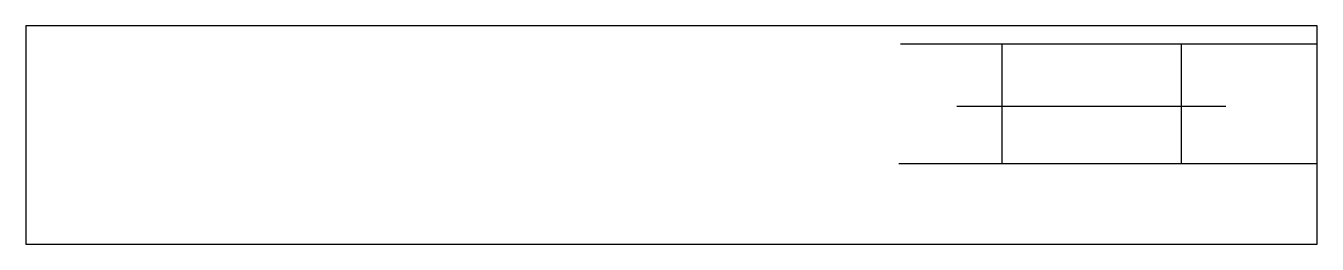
# Model space of a CAD drawing. Header units: millimetres. Extents: x 29.3 to 115.7, y -9.2 to 5.4.
import ezdxf

# ---------------------------------------------------------------- set-up
doc = ezdxf.new("R2010")
doc.units = ezdxf.units.MM
doc.layers.get('0').update_dxf_attribs({"linetype": 'CONTINUOUS'})

msp = doc.modelspace()

# ---------------------------------------------------------------- linework, layer by layer
for p, q in [((87.831, 4.2), (115.72, 4.2)), ((94.61, 4.2), (94.61, -3.8)), ((106.61, 4.2), (106.61, -3.8)), ((109.61, 0), (91.61, 0)), ((87.733, -3.8), (115.72, -3.8))]:
    msp.add_line(p, q)
msp.add_lwpolyline([(29.295, 5.4), (29.295, -9.2), (115.72, -9.2), (115.72, 5.4)], close=True)

doc.saveas('drawing.dxf')
